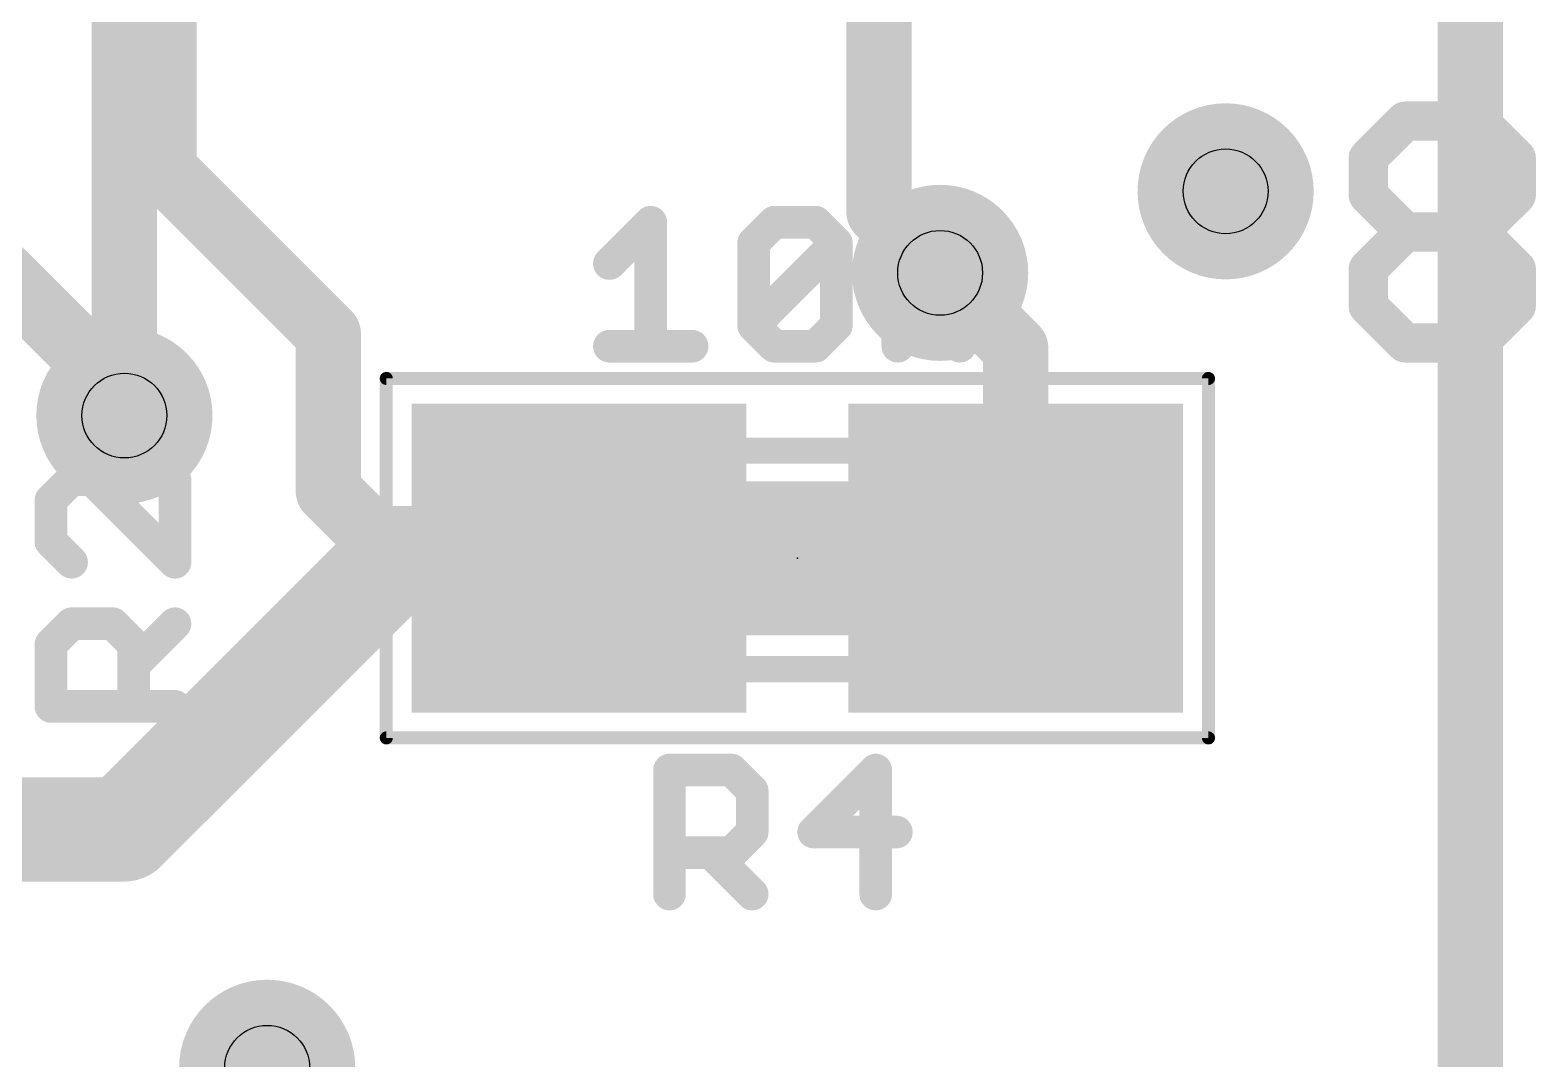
# Model space of a CAD drawing. Extents: x -44 to 63, y -21 to 59.
# Drawn here: x 13.52 to 19.38, y 28.53 to 32.54 of the extents above; entities that cross this region are included whole.
import ezdxf

# ---------------------------------------------------------------- set-up
doc = ezdxf.new("R2010")
doc.units = 0
for name, color, linetype in [('1', 12, 'CONTINUOUS'), ('16', 132, 'CONTINUOUS'), ('18', 110, 'CONTINUOUS'), ('22', 40, 'CONTINUOUS'), ('23', 53, 'CONTINUOUS'), ('25', 253, 'CONTINUOUS'), ('27', 253, 'CONTINUOUS'), ('29', 253, 'CONTINUOUS'), ('31', 253, 'CONTINUOUS'), ('35', 253, 'CONTINUOUS'), ('39', 12, 'CONTINUOUS'), ('44', 253, 'CONTINUOUS'), ('51', 53, 'CONTINUOUS')]:
    doc.layers.add(name, color=color, linetype=linetype)

# ---------------------------------------------------------------- blocks, each defined once
blk = doc.blocks.new('RECT')
blk.add_solid([(-0.5, -0.5), (0.5, -0.5), (-0.5, 0.5), (0.5, 0.5)])
blk = doc.blocks.new('ROUNDV')
at = {"const_width": 0.5}
blk.add_lwpolyline([(0, -0.25, 1), (0, 0.25, 1), (0, -0.25)], format="xyb", dxfattribs=at)

msp = doc.modelspace()

# ---------------------------------------------------------------- linework, layer by layer
at = {"layer": '1'}
for points, const_width in [([(14.045, 43.92), (14.045, 31.9925)], 0.254), ([(14.045, 31.9925), (14.6844, 31.3531)], 0.254), ([(13.12, 31.5913), (13.4144, 31.5913)], 0.254), ([(13.4144, 31.5913), (13.8906, 31.115)], 0.254), ([(17.36, 31.2969), (17.0656, 31.5913)], 0.254), ([(14.6844, 31.3531), (14.6844, 30.7413)], 0.254), ([(17.36, 30.48), (17.36, 31.2969)], 0.254), ([(13.8906, 31.115), (13.8906, 31.0356)], 0.254), ([(14.6844, 30.7413), (14.9456, 30.48)], 0.254), ([(13.8894, 29.4238), (14.9456, 30.48)], 0.4064), ([(14.9456, 30.48), (15.66, 30.48)], 0.4064), ([(13.2953, 29.4238), (13.8894, 29.4238)], 0.4064), ([(12.8942, 29.4358), (13.8774, 29.4358)], 0.254), ([(13.8774, 29.4358), (13.8894, 29.4238)], 0.254)]:
    msp.add_lwpolyline(points, dxfattribs=dict(at, const_width=const_width))
for points, const_width in [([(14.0899, 32.0374, 1), (14.0001, 31.9476)], 0.127), ([(13.9815, 31.9925, 1), (14.1085, 31.9925)], 0.127), ([(13.4144, 31.5278, 1), (13.4144, 31.6548)], 0.127), ([(17.1105, 31.6362, 1), (17.0207, 31.5463)], 0.127), ([(14.7479, 31.3531, 1), (14.6209, 31.3531)], 0.127), ([(14.6395, 31.3082, 1), (14.7293, 31.398)], 0.127), ([(17.4235, 31.2969, 1), (17.2965, 31.2969)], 0.127), ([(17.3151, 31.252, 1), (17.4049, 31.3418)], 0.127), ([(13.9541, 31.115, 1), (13.8271, 31.115)], 0.127), ([(13.8457, 31.0701, 1), (13.9355, 31.1599)], 0.127), ([(13.8271, 31.0356, 1), (13.9541, 31.0356)], 0.127), ([(14.7293, 30.7862, 1), (14.6395, 30.6963)], 0.127), ([(14.6209, 30.7413, 1), (14.7479, 30.7413)], 0.127), ([(14.9456, 30.5816, 1), (14.9456, 30.3784)], 0.2032), ([(15.0175, 30.4082, 1), (14.8738, 30.5518)], 0.2032), ([(15.66, 30.3784, 1), (15.66, 30.5816)], 0.2032), ([(14.9007, 30.4351, 1), (14.9905, 30.5249)], 0.127), ([(17.2965, 30.48, 1), (17.4235, 30.48)], 0.127), ([(13.8894, 29.3222, 1), (13.8894, 29.5254)], 0.2032), ([(13.8175, 29.4956, 1), (13.9612, 29.3519)], 0.2032), ([(13.9223, 29.4807, 1), (13.8325, 29.3909)], 0.127), ([(13.8774, 29.3723, 1), (13.8774, 29.4993)], 0.127), ([(13.8445, 29.3788, 1), (13.9343, 29.4687)], 0.127)]:
    msp.add_lwpolyline(points, format="xyb", dxfattribs=dict(at, const_width=const_width))
at = {"layer": '16', "const_width": 0.254}
for points in [[(19.1294, 37.6238), (19.1294, 25.4794)], [(16.8275, 31.8294), (16.8275, 36.8141)], [(13.8906, 31.0356), (13.8906, 36.3538)], [(16.8275, 31.8294), (17.0656, 31.5913)]]:
    msp.add_lwpolyline(points, dxfattribs=at)
at = {"layer": '16', "const_width": 0.127}
for points in [[(16.8724, 31.8743, 1), (16.7826, 31.7845)], [(16.764, 31.8294, 1), (16.891, 31.8294)], [(17.0207, 31.5463, 1), (17.1105, 31.6362)], [(13.8271, 31.0356, 1), (13.9541, 31.0356)]]:
    msp.add_lwpolyline(points, format="xyb", dxfattribs=at)
at = {"layer": '22', "const_width": 0.1524}
for points in [[(18.8761, 32.1825), (18.7321, 32.0385)], [(19.1642, 32.1825), (18.8761, 32.1825)], [(19.3083, 32.0385), (19.1642, 32.1825)], [(18.7321, 32.0385), (18.7321, 31.8944)], [(19.3083, 31.8944), (19.3083, 32.0385)], [(18.7321, 31.8944), (18.8761, 31.7504)], [(19.1642, 31.7504), (19.3083, 31.8944)], [(18.8761, 31.7504), (18.7321, 31.6063)], [(19.1642, 31.7504), (18.8761, 31.7504)], [(19.3083, 31.6063), (19.1642, 31.7504)], [(18.7321, 31.6063), (18.7321, 31.4623)], [(19.3083, 31.4623), (19.3083, 31.6063)], [(18.7321, 31.4623), (18.8761, 31.3182)], [(19.1642, 31.3182), (19.3083, 31.4623)], [(18.8761, 31.3182), (19.1642, 31.3182)]]:
    msp.add_lwpolyline(points, dxfattribs=at)
at = {"layer": '22', "const_width": 0.0762}
for points in [[(18.8761, 32.2206, 1), (18.8761, 32.1444)], [(18.9031, 32.1556, 1), (18.8492, 32.2095)], [(19.1912, 32.2095, 1), (19.1373, 32.1556)], [(19.1642, 32.1444, 1), (19.1642, 32.2206)], [(18.7051, 32.0654, 1), (18.759, 32.0115)], [(18.7702, 32.0385, 1), (18.694, 32.0385)], [(19.3464, 32.0385, 1), (19.2702, 32.0385)], [(19.2813, 32.0115, 1), (19.3352, 32.0654)], [(18.759, 31.9214, 1), (18.7051, 31.8675)], [(19.3352, 31.8675, 1), (19.2813, 31.9214)], [(18.694, 31.8944, 1), (18.7702, 31.8944)], [(19.2702, 31.8944, 1), (19.3464, 31.8944)], [(18.8761, 31.7885, 1), (18.8761, 31.7123)], [(18.9031, 31.7234, 1), (18.8492, 31.7773)], [(19.1912, 31.7773, 1), (19.1373, 31.7234)], [(19.1642, 31.7123, 1), (19.1642, 31.7885)], [(18.8492, 31.7234, 1), (18.9031, 31.7773)], [(19.1373, 31.7773, 1), (19.1912, 31.7234)], [(18.7051, 31.6333, 1), (18.759, 31.5794)], [(18.7702, 31.6063, 1), (18.694, 31.6063)], [(19.3464, 31.6063, 1), (19.2702, 31.6063)], [(19.2813, 31.5794, 1), (19.3352, 31.6333)], [(18.759, 31.4892, 1), (18.7051, 31.4353)], [(19.3352, 31.4353, 1), (19.2813, 31.4892)], [(18.694, 31.4623, 1), (18.7702, 31.4623)], [(19.2702, 31.4623, 1), (19.3464, 31.4623)], [(18.8761, 31.3563, 1), (18.8761, 31.2801)], [(18.8492, 31.2913, 1), (18.9031, 31.3451)], [(19.1373, 31.3451, 1), (19.1912, 31.2913)], [(19.1642, 31.2801, 1), (19.1642, 31.3563)]]:
    msp.add_lwpolyline(points, format="xyb", dxfattribs=at)
at = {"layer": '23'}
msp.add_point((16.51, 30.48), dxfattribs=at)
at = {"layer": '25', "const_width": 0.127}
for points in [[(13.685, 30.7861), (13.6045, 30.7056)], [(13.7655, 30.7861), (13.685, 30.7861)], [(14.0875, 30.4641), (13.7655, 30.7861)], [(14.0875, 30.7861), (14.0875, 30.4641)], [(13.6045, 30.7056), (13.6045, 30.5446)], [(13.6045, 30.5446), (13.685, 30.4641)], [(13.6045, 30.1443), (13.685, 30.2248)], [(13.685, 30.2248), (13.846, 30.2248)], [(13.846, 30.2248), (13.9265, 30.1443)], [(13.9265, 30.0638), (14.0875, 30.2248)], [(13.6045, 29.9028), (13.6045, 30.1443)], [(13.9265, 30.1443), (13.9265, 29.9028)], [(14.0875, 29.9028), (13.6045, 29.9028)], [(16.0122, 29.1719), (16.0122, 29.6549)], [(16.0122, 29.6549), (16.2537, 29.6549)], [(16.2537, 29.6549), (16.3342, 29.5744)], [(16.815, 29.6549), (16.5735, 29.4134)], [(16.815, 29.1719), (16.815, 29.6549)], [(16.3342, 29.5744), (16.3342, 29.4134)], [(16.3342, 29.4134), (16.2537, 29.3329)], [(16.5735, 29.4134), (16.8955, 29.4134)], [(16.2537, 29.3329), (16.0122, 29.3329)], [(16.1732, 29.3329), (16.3342, 29.1719)]]:
    msp.add_lwpolyline(points, dxfattribs=at)
at = {"layer": '25', "const_width": 0.0635}
for points in [[(13.685, 30.8179, 1), (13.685, 30.7544)], [(13.7074, 30.7637, 1), (13.6625, 30.8086)], [(13.7879, 30.8086, 1), (13.743, 30.7637)], [(13.7655, 30.7544, 1), (13.7655, 30.8179)], [(14.1192, 30.7861, 1), (14.0557, 30.7861)], [(13.6362, 30.7056, 1), (13.5727, 30.7056)], [(13.582, 30.7281, 1), (13.6269, 30.6832)], [(13.6269, 30.5671, 1), (13.582, 30.5222)], [(13.5727, 30.5446, 1), (13.6362, 30.5446)], [(13.6625, 30.4417, 1), (13.7074, 30.4866)], [(14.0557, 30.4641, 1), (14.1192, 30.4641)], [(14.065, 30.4417, 1), (14.1099, 30.4866)], [(13.685, 30.2566, 1), (13.685, 30.1931)], [(13.7074, 30.2024, 1), (13.6625, 30.2473)], [(13.8684, 30.2473, 1), (13.8235, 30.2024)], [(13.846, 30.1931, 1), (13.846, 30.2566)], [(14.1099, 30.2024, 1), (14.065, 30.2473)], [(13.6362, 30.1443, 1), (13.5727, 30.1443)], [(13.582, 30.1668, 1), (13.6269, 30.1219)], [(13.9582, 30.1443, 1), (13.8947, 30.1443)], [(13.904, 30.1219, 1), (13.9489, 30.1668)], [(13.904, 30.0863, 1), (13.9489, 30.0414)], [(13.6045, 29.9346, 1), (13.6045, 29.8711)], [(14.0875, 29.8711, 1), (14.0875, 29.9346)], [(13.5727, 29.9028, 1), (13.6362, 29.9028)], [(13.8947, 29.9028, 1), (13.9582, 29.9028)], [(16.0439, 29.6549, 1), (15.9804, 29.6549)], [(16.0122, 29.6867, 1), (16.0122, 29.6232)], [(16.2761, 29.6774, 1), (16.2312, 29.6325)], [(16.2537, 29.6232, 1), (16.2537, 29.6867)], [(16.8468, 29.6549, 1), (16.7833, 29.6549)], [(16.8375, 29.6325, 1), (16.7926, 29.6774)], [(16.3659, 29.5744, 1), (16.3024, 29.5744)], [(16.3117, 29.552, 1), (16.3566, 29.5969)], [(16.3024, 29.4134, 1), (16.3659, 29.4134)], [(16.3566, 29.391, 1), (16.3117, 29.4359)], [(16.5735, 29.4452, 1), (16.5735, 29.3817)], [(16.551, 29.4359, 1), (16.5959, 29.391)], [(16.8955, 29.3817, 1), (16.8955, 29.4452)], [(16.0122, 29.3647, 1), (16.0122, 29.3012)], [(16.1956, 29.3554, 1), (16.1507, 29.3105)], [(16.2312, 29.3554, 1), (16.2761, 29.3105)], [(16.2537, 29.3012, 1), (16.2537, 29.3647)], [(15.9804, 29.1719, 1), (16.0439, 29.1719)], [(16.3117, 29.1494, 1), (16.3566, 29.1944)], [(16.7833, 29.1719, 1), (16.8468, 29.1719)]]:
    msp.add_lwpolyline(points, format="xyb", dxfattribs=at)
at = {"layer": '27', "const_width": 0.127}
for points in [[(15.7783, 31.6275), (15.9393, 31.7885)], [(15.9393, 31.7885), (15.9393, 31.3055)], [(16.3396, 31.708), (16.4201, 31.7885)], [(16.4201, 31.7885), (16.5811, 31.7885)], [(16.5811, 31.7885), (16.6616, 31.708)], [(16.9009, 31.3055), (16.9009, 31.7885)], [(16.3396, 31.386), (16.3396, 31.708)], [(16.3396, 31.386), (16.6616, 31.708)], [(16.6616, 31.708), (16.6616, 31.386)], [(16.9009, 31.4665), (17.1424, 31.6275)], [(17.1424, 31.3055), (16.9009, 31.4665)], [(16.4201, 31.3055), (16.3396, 31.386)], [(16.6616, 31.386), (16.5811, 31.3055)], [(15.7783, 31.3055), (16.1003, 31.3055)], [(16.5811, 31.3055), (16.4201, 31.3055)]]:
    msp.add_lwpolyline(points, dxfattribs=at)
at = {"layer": '27', "const_width": 0.0635}
for points in [[(15.9711, 31.7885, 1), (15.9076, 31.7885)], [(15.9618, 31.7661, 1), (15.9169, 31.811)], [(16.4201, 31.8203, 1), (16.4201, 31.7568)], [(16.4426, 31.7661, 1), (16.3977, 31.811)], [(16.6036, 31.811, 1), (16.5587, 31.7661)], [(16.5811, 31.7568, 1), (16.5811, 31.8203)], [(16.9327, 31.7885, 1), (16.8692, 31.7885)], [(16.3714, 31.708, 1), (16.3079, 31.708)], [(16.6934, 31.708, 1), (16.6299, 31.708)], [(16.6841, 31.6856, 1), (16.6392, 31.7305)], [(16.3172, 31.7305, 1), (16.3621, 31.6856)], [(16.6392, 31.6856, 1), (16.6841, 31.7305)], [(15.7559, 31.65, 1), (15.8008, 31.6051)], [(17.16, 31.6011, 1), (17.1248, 31.6539)], [(16.9185, 31.4929, 1), (16.8833, 31.4401)], [(16.8833, 31.4929, 1), (16.9185, 31.4401)], [(16.3621, 31.4085, 1), (16.3172, 31.3635)], [(16.3172, 31.4085, 1), (16.3621, 31.3635)], [(16.3079, 31.386, 1), (16.3714, 31.386)], [(16.6299, 31.386, 1), (16.6934, 31.386)], [(16.6841, 31.3635, 1), (16.6392, 31.4085)], [(15.7783, 31.3373, 1), (15.7783, 31.2738)], [(16.1003, 31.2738, 1), (16.1003, 31.3373)], [(16.4201, 31.3373, 1), (16.4201, 31.2738)], [(16.3977, 31.283, 1), (16.4426, 31.328)], [(16.5587, 31.328, 1), (16.6036, 31.283)], [(16.5811, 31.2738, 1), (16.5811, 31.3373)], [(17.1248, 31.2791, 1), (17.16, 31.3319)], [(15.9076, 31.3055, 1), (15.9711, 31.3055)], [(16.8692, 31.3055, 1), (16.9327, 31.3055)]]:
    msp.add_lwpolyline(points, format="xyb", dxfattribs=at)
at = {"layer": '39', "const_width": 0.0508}
for points in [[(14.91, 29.78), (14.91, 31.18)], [(14.91, 31.18), (18.11, 31.18)], [(18.11, 31.18), (18.11, 29.78)], [(18.11, 29.78), (14.91, 29.78)]]:
    msp.add_lwpolyline(points, dxfattribs=at)
at = {"layer": '39', "const_width": 0.0254}
for points in [[(14.9227, 31.18, 1), (14.8973, 31.18)], [(14.91, 31.1927, 1), (14.91, 31.1673)], [(18.1227, 31.18, 1), (18.0973, 31.18)], [(18.11, 31.1673, 1), (18.11, 31.1927)], [(14.91, 29.7927, 1), (14.91, 29.7673)], [(14.8973, 29.78, 1), (14.9227, 29.78)], [(18.0973, 29.78, 1), (18.1227, 29.78)], [(18.11, 29.7673, 1), (18.11, 29.7927)]]:
    msp.add_lwpolyline(points, format="xyb", dxfattribs=at)
at = {"layer": '44'}
for centre in [(18.1769, 31.9088), (17.0656, 31.5913), (13.8906, 31.0356), (14.4463, 28.4956)]:
    msp.add_circle(centre, 0.1651, dxfattribs=at)
at = {"layer": '51', "const_width": 0.1016}
for points in [[(16.866, 30.899), (16.154, 30.899)], [(16.866, 30.048), (16.154, 30.048)]]:
    msp.add_lwpolyline(points, dxfattribs=at)
at = {"layer": '51', "const_width": 0.0508}
for points in [[(16.154, 30.9244, 1), (16.154, 30.8736)], [(16.866, 30.8736, 1), (16.866, 30.9244)], [(16.154, 30.0734, 1), (16.154, 30.0226)], [(16.866, 30.0226, 1), (16.866, 30.0734)]]:
    msp.add_lwpolyline(points, format="xyb", dxfattribs=at)

# ---------------------------------------------------------------- block references
at = {"layer": '1', "xscale": 1.1, "rotation": 180}
for p in [(15.66, 30.48), (17.36, 30.48)]:
    msp.add_blockref('RECT', p, dxfattribs=at)
at = {"layer": '18', "xscale": 0.6858, "yscale": 0.6858}
for p in [(18.1769, 31.9088), (18.1769, 31.9088), (17.0656, 31.5913), (17.0656, 31.5913), (13.8906, 31.0356), (13.8906, 31.0356), (14.4463, 28.4956), (14.4463, 28.4956)]:
    msp.add_blockref('ROUNDV', p, dxfattribs=at)
at = {"layer": '29', "xscale": 1.3032, "yscale": 1.2032, "rotation": 180}
for p in [(15.66, 30.48), (17.36, 30.48)]:
    msp.add_blockref('RECT', p, dxfattribs=at)
at = {"layer": '31', "xscale": 1.1, "rotation": 180}
for p in [(15.66, 30.48), (17.36, 30.48)]:
    msp.add_blockref('RECT', p, dxfattribs=at)
at = {"layer": '35', "xscale": 0.3998, "yscale": 0.6, "rotation": 180}
msp.add_blockref('RECT', (16.51, 30.48), dxfattribs=at)
at = {"layer": '51', "xscale": 0.5001, "yscale": 0.95, "rotation": 180}
for p in [(15.9298, 30.4749), (17.0982, 30.4749)]:
    msp.add_blockref('RECT', p, dxfattribs=at)

doc.saveas('drawing.dxf')
